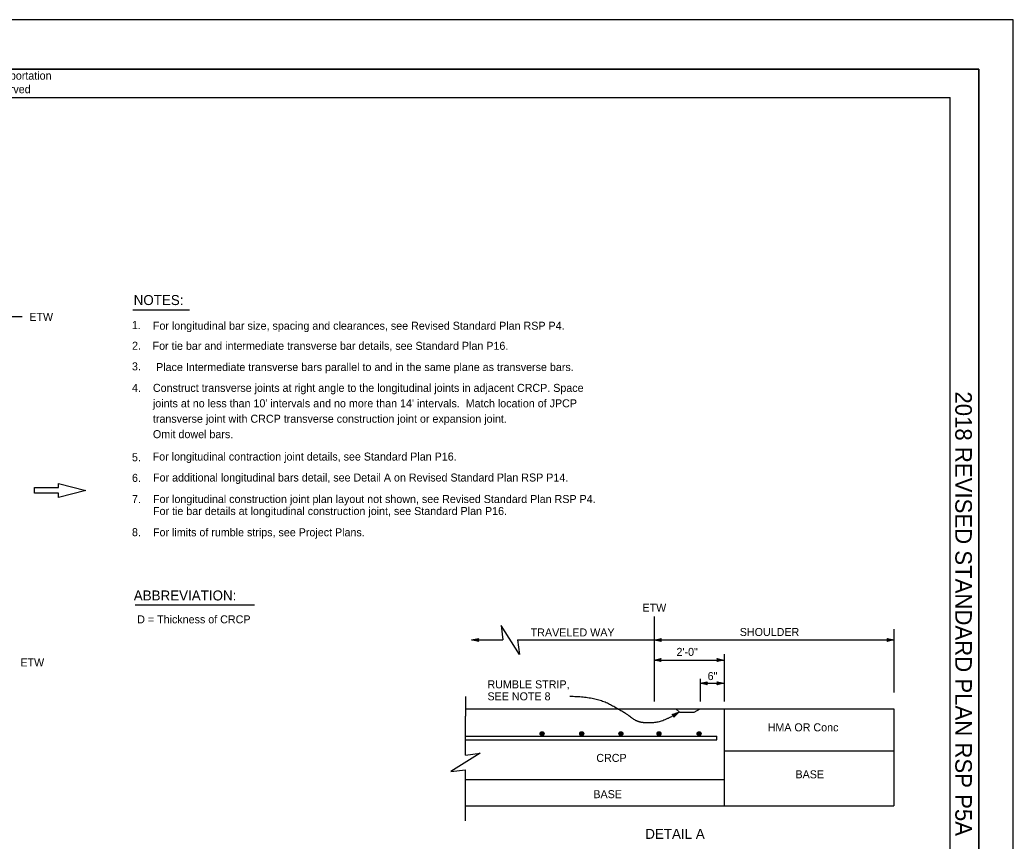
# Model space of a CAD drawing. Extents: x -893 to 867, y -474 to 712.
# Drawn here: x -2 to 867, y -7 to 712 of the extents above; entities that cross this region are included whole.
import ezdxf

# ---------------------------------------------------------------- set-up
doc = ezdxf.new("R2010")
doc.units = 0
for name, color, linetype in [('10 Sheet Format', 7, 'Continuous'), ('57 Undefined', 7, 'Continuous'), ('60 Nongeo Data', 7, 'Continuous')]:
    doc.layers.add(name, color=color, linetype=linetype)

msp = doc.modelspace()

# ---------------------------------------------------------------- linework, layer by layer
at = {"layer": '10 Sheet Format'}
for p, q in [((-863.45, 668.96), (836.55, 668.96)), ((836.55, 668.96), (836.55, -431.04)), ((-813.45, 643.96), (811.55, 643.96)), ((811.55, -406.04), (811.55, 643.96)), ((31.63, 302.78), (31.63, 306.42)), ((31.63, 306.42), (55.53, 300.28)), ((10.52, 300.28), (10.52, 302.78)), ((10.52, 302.78), (31.63, 302.78)), ((10.52, 297.78), (10.52, 300.28)), ((31.62, 297.78), (10.52, 297.78)), ((55.53, 300.28), (31.62, 294.14)), ((31.62, 294.14), (31.62, 297.78))]:
    msp.add_line(p, q, dxfattribs=at)
for points in [[(-893.45, -474.04), (866.55, -474.04), (866.55, 711.96), (-893.45, 711.96)], [(-863.45, -431.04), (836.55, -431.04), (836.55, 668.96), (-863.45, 668.96)]]:
    msp.add_lwpolyline(points, close=True, dxfattribs=at)
at = {"layer": '57 Undefined'}
for p, q in [((96.6, 458.35), (146.2, 458.35)), ((98.58, 200.04), (202.89, 200.04))]:
    msp.add_line(p, q, dxfattribs=at)
at = {"layer": '60 Nongeo Data'}
for p, q in [((-68.19, 452.36), (-0.25, 452.36)), ((552.47, 189.97), (552.47, 115.54)), ((762.25, 178.9), (762.25, 123.54)), ((392.82, 169.41), (398.82, 170.74)), ((398.82, 168.07), (392.82, 169.41)), ((392.82, 169.41), (392.82, 169.41)), ((393.17, 169.37), (420.24, 169.37)), ((398.61, 168.43), (394.2, 169.41)), ((394.21, 169.42), (398.59, 170.38)), ((395.58, 169.41), (398.41, 170.04)), ((398.37, 168.79), (395.58, 169.41)), ((396.97, 169.41), (398.17, 169.68)), ((398.2, 169.14), (396.97, 169.41)), ((398.82, 170.74), (398.02, 169.41)), ((398.02, 169.41), (398.82, 168.07)), ((398.82, 170.74), (398.82, 170.74)), ((398.82, 168.07), (398.82, 168.07)), ((433.04, 169.37), (466.94, 169.37)), ((466.91, 169.36), (762.25, 169.36)), ((552.66, 169.34), (558.66, 170.67)), ((558.66, 168), (552.66, 169.34)), ((552.66, 169.34), (552.66, 169.34)), ((558.45, 168.36), (554.04, 169.34)), ((554.05, 169.34), (558.43, 170.31)), ((555.43, 169.34), (558.25, 169.96)), ((558.21, 168.71), (555.43, 169.34)), ((556.81, 169.34), (558.02, 169.6)), ((558.04, 169.06), (556.81, 169.34)), ((558.66, 170.67), (557.86, 169.34)), ((557.86, 169.34), (558.66, 168)), ((558.66, 170.67), (558.66, 170.67)), ((558.66, 168), (558.66, 168)), ((757.13, 169.39), (756.33, 170.73)), ((756.33, 170.73), (756.33, 170.73)), ((756.33, 170.73), (762.33, 169.39)), ((762.33, 169.39), (756.33, 168.06)), ((756.33, 168.06), (757.13, 169.39)), ((756.33, 168.06), (756.33, 168.06)), ((756.55, 170.37), (760.95, 169.39)), ((760.94, 169.38), (756.56, 168.42)), ((759.57, 169.39), (756.74, 168.76)), ((756.78, 170.01), (759.57, 169.39)), ((756.96, 169.66), (758.18, 169.39)), ((758.18, 169.39), (756.98, 169.12)), ((762.33, 169.39), (762.33, 169.39)), ((613.83, 156.97), (613.83, 115.54)), ((552.47, 151.78), (613.83, 151.78)), ((552.49, 151.81), (558.49, 153.14)), ((558.49, 150.47), (552.49, 151.81)), ((552.49, 151.81), (552.49, 151.81)), ((558.27, 150.82), (553.87, 151.81)), ((553.88, 151.81), (558.26, 152.78)), ((555.25, 151.8), (558.08, 152.43)), ((558.04, 151.18), (555.25, 151.8)), ((556.63, 151.8), (557.84, 152.07)), ((557.86, 151.53), (556.63, 151.8)), ((558.49, 153.14), (557.69, 151.81)), ((557.69, 151.81), (558.49, 150.47)), ((558.49, 153.14), (558.49, 153.14)), ((558.49, 150.47), (558.49, 150.47)), ((608.35, 151.8), (607.55, 153.14)), ((607.55, 153.14), (607.55, 153.14)), ((607.55, 153.14), (613.55, 151.8)), ((613.55, 151.8), (607.55, 150.47)), ((607.55, 150.47), (608.35, 151.8)), ((607.55, 150.47), (607.55, 150.47)), ((607.77, 152.78), (612.17, 151.8)), ((612.16, 151.79), (607.79, 150.83)), ((610.79, 151.8), (607.96, 151.17)), ((608, 152.42), (610.79, 151.8)), ((608.18, 152.07), (609.41, 151.8)), ((609.41, 151.8), (608.2, 151.53)), ((613.55, 151.8), (613.55, 151.8)), ((592.87, 135.26), (592.87, 115.54)), ((592.87, 131.45), (613.83, 131.45)), ((592.9, 131.48), (598.9, 132.81)), ((598.9, 130.14), (592.9, 131.48)), ((592.9, 131.48), (592.9, 131.48)), ((598.69, 130.5), (594.28, 131.48)), ((594.3, 131.49), (598.67, 132.45)), ((595.67, 131.48), (598.49, 132.11)), ((598.45, 130.86), (595.67, 131.48)), ((597.05, 131.48), (598.26, 131.75)), ((598.28, 131.2), (597.05, 131.48)), ((598.9, 132.81), (598.1, 131.48)), ((598.1, 131.48), (598.9, 130.14)), ((598.9, 132.81), (598.9, 132.81)), ((608.35, 131.47), (607.55, 132.81)), ((607.55, 132.81), (607.55, 132.81)), ((607.55, 132.81), (613.55, 131.47)), ((613.55, 131.47), (607.55, 130.14)), ((607.55, 130.14), (608.35, 131.47)), ((607.77, 132.46), (612.17, 131.47)), ((612.16, 131.47), (607.79, 130.5)), ((610.79, 131.47), (607.96, 130.85)), ((608, 132.1), (610.79, 131.47)), ((608.18, 131.75), (609.41, 131.48)), ((609.41, 131.48), (608.2, 131.21)), ((613.55, 131.47), (613.55, 131.47)), ((598.9, 130.14), (598.9, 130.14)), ((607.55, 130.14), (607.55, 130.14)), ((387.47, 120.03), (387.47, 102.64)), ((387.49, 109.13), (762.25, 109.13)), ((571.44, 109.12), (574.75, 106.23)), ((574.75, 106.23), (587.69, 106.23)), ((587.69, 106.23), (592.71, 109.12)), ((613.78, 109.13), (613.78, 24.28)), ((762.25, 109.13), (762.25, 24.28)), ((387.49, 68.7), (387.49, 102.61)), ((387.49, 85.27), (607.31, 85.27)), ((387.49, 82.08), (607.31, 82.08)), ((607.32, 82.08), (607.32, 85.27)), ((613.78, 72.32), (762.25, 72.32)), ((387.49, 28.83), (387.49, 55.9)), ((387.49, 47.32), (613.78, 47.32)), ((387.47, 11.23), (387.47, 28.82)), ((387.49, 24.28), (762.25, 24.28))]:
    msp.add_line(p, q, dxfattribs=at)
for points in [[(433.04, 169.37), (434.64, 156.57), (418.64, 182.17), (420.24, 169.37)], [(387.49, 68.7), (400.29, 70.3), (374.69, 54.3), (387.49, 55.9)]]:
    msp.add_lwpolyline(points, dxfattribs=at)
msp.add_lwpolyline([(568.42, 104.19), (574.12, 106.22), (569.82, 101.97), (569.81, 102.37), (572.96, 105.49), (568.78, 104.01), (569.15, 103.82), (571.82, 104.78), (569.81, 102.78), (569.8, 103.19), (570.67, 104.05), (569.51, 103.64), (569.79, 103.49), (569.82, 101.97), (569.79, 103.49)], close=True, dxfattribs=at)
for centre, radius in [((454.5, 87.38), 1.72), ((454.5, 87.38), 1.29), ((454.5, 87.38), 0.86), ((454.5, 87.38), 0.43), ((489.18, 87.38), 1.72), ((489.18, 87.38), 1.29), ((489.18, 87.38), 0.86), ((489.18, 87.38), 0.43), ((523.44, 87.38), 1.72), ((523.44, 87.38), 1.29), ((523.44, 87.38), 0.86), ((523.44, 87.38), 0.43), ((556.8, 87.38), 1.72), ((556.8, 87.38), 1.29), ((556.8, 87.38), 0.86), ((556.8, 87.38), 0.43), ((591.88, 87.38), 1.72), ((591.88, 87.38), 1.29), ((591.88, 87.38), 0.86), ((591.88, 87.38), 0.43)]:
    msp.add_circle(centre, radius, dxfattribs=at)
msp.add_open_spline([(478.65, 120.12), (501.39, 120.12), (528.3, 105.18), (535.41, 99.11), (543.36, 96.81), (560.52, 97.65), (574.12, 106.22)], degree=2, dxfattribs=at)

# ---------------------------------------------------------------- texts
at = {"layer": '10 Sheet Format'}
for s, p in [('c 2019 California Department of Transportation', (-169.68, 659.67)), ('All Rights Reserved', (-75.04, 647.77))]:
    msp.add_text(s, height=7, dxfattribs=at).set_placement(p)
msp.add_text('2018 REVISED STANDARD PLAN RSP P5A', height=14.5, rotation=270, dxfattribs=at).set_placement((815.95, 386.87))
at = {"layer": '57 Undefined'}
for s, height, p in [('NOTES:', 8.75, (97.29, 462.42)), ('ETW', 7, (5.99, 448.61)), ('1.', 7, (95.72, 441.37)), ('For longitudinal bar size, spacing and clearances, see Revised Standard Plan RSP P4.', 7, (114.12, 440.83)), ('2.', 7, (95.87, 423.33)), ('For tie bar and intermediate transverse bar details, see Standard Plan P16.', 7, (113.84, 423.25)), ('3.', 7, (95.79, 405.27)), ('Place Intermediate transverse bars parallel to and in the same plane as transverse bars.', 7, (116.91, 404.68)), ('4.', 7, (95.8, 386.48)), ('Construct transverse joints at right angle to the longitudinal joints in adjacent CRCP. Space', 7, (114.12, 386.45)), ("joints at no less than 10' intervals and no more than 14' intervals.  Match location of JPCP", 7, (114.12, 372.95)), ('transverse joint with CRCP transverse construction joint or expansion joint.', 7, (114.12, 359.45)), ('Omit dowel bars.', 7, (114.12, 345.95)), ('5.', 7, (95.8, 325.76)), ('For longitudinal contraction joint details, see Standard Plan P16.', 7, (113.9, 326.36)), ('6.', 7, (95.8, 307.72)), ('For additional longitudinal bars detail, see Detail A on Revised Standard Plan RSP P14.', 7, (114.22, 308.02)), ('7.', 7, (95.8, 289.14)), ('For longitudinal construction joint plan layout not shown, see Revised Standard Plan RSP P4.', 7, (114.22, 289.21)), ('For tie bar details at longitudinal construction joint, see Standard Plan P16.', 7, (114.22, 278.71)), ('8.', 7, (95.8, 260.2)), ('For limits of rumble strips, see Project Plans.', 7, (114.22, 260.1)), ('D = Thickness of CRCP', 7, (100.38, 183.94)), ('ETW', 7, (-1.82, 146.18)), ('HMA OR Conc', 7, (651.82, 89.44))]:
    msp.add_text(s, height=height, dxfattribs=at).set_placement(p)
at = {"layer": '60 Nongeo Data'}
for s, height, p in [('ABBREVIATION:', 8.75, (97.37, 203.96)), ('ETW', 7, (542.32, 194.12)), ('TRAVELED WAY', 7, (444.57, 172.47)), ('SHOULDER', 7, (627.44, 172.88)), ('2\'-0"', 7, (572.1, 155.45)), ('6"', 7, (599.33, 134.29)), ('RUMBLE STRIP,', 7, (406.76, 127.07)), ('SEE NOTE 8', 7, (406.76, 116.57)), ('CRCP', 7, (501.96, 62.69)), ('BASE', 7, (676.16, 48.33)), ('BASE', 7, (499.38, 30.97)), ('DETAIL A', 8.75, (544.76, -4.63))]:
    msp.add_text(s, height=height, dxfattribs=at).set_placement(p)

doc.saveas('drawing.dxf')
